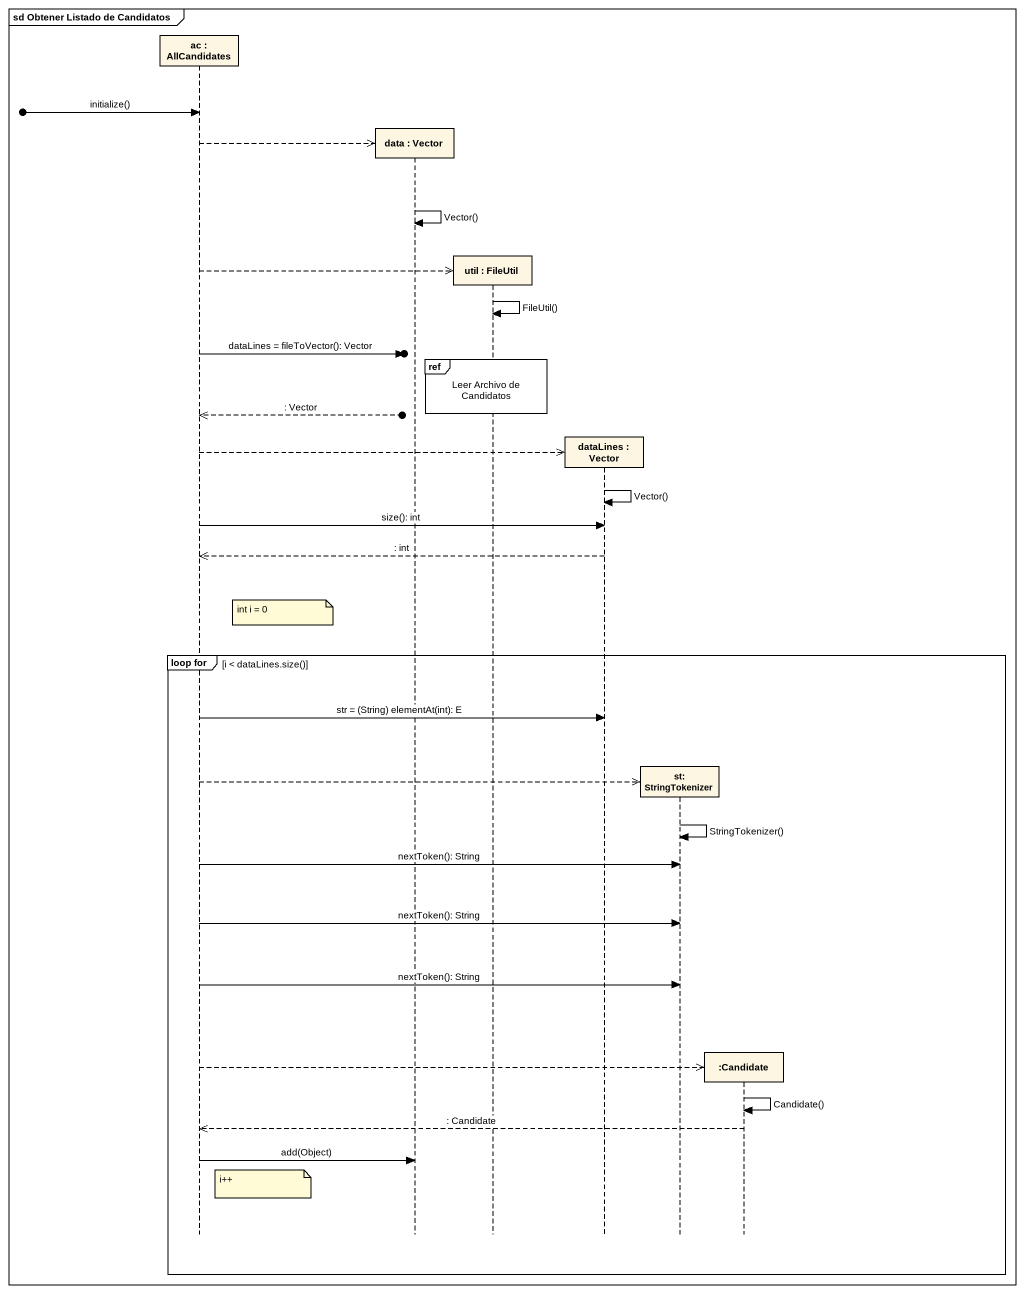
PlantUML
@startuml
mainframe sd Obtener Listado de Candidatos
hide footbox
participant "ac : AllCandidates" as ac
participant "data : Vector" as data
participant "util : FileUtil" as util
participant "dataLines : Vector" as dataLines
participant "st: StringTokenizer" as st_StringTokenizer
participant ":Candidate" as Candidate

[o-> ac : initialize()
ac -->> data **
data -> data : Vector()
ac -->> util **
util -> util : FileUtil()
ac ->o] : dataLines = fileToVector(): Vector
ref over util : Leer Archivo de Candidatos
ac <<--o] : : Vector
ac -->> dataLines **
dataLines -> dataLines : Vector()
ac -> dataLines : size(): int
dataLines -->> ac : : int
note right of ac : int i = 0
group loop for [i < dataLines.size()]
  ac -> dataLines : str = (String) elementAt(int): E
  ac -->> st_StringTokenizer **
  st_StringTokenizer -> st_StringTokenizer : StringTokenizer()
  ac -> st_StringTokenizer : nextToken(): String
  ac -> st_StringTokenizer : nextToken(): String
  ac -> st_StringTokenizer : nextToken(): String
  ac -->> Candidate **
  Candidate -> Candidate : Candidate()
  Candidate -->> ac : : Candidate
  ac -> data : add(Object)
  note right of ac : i++
end
@enduml
